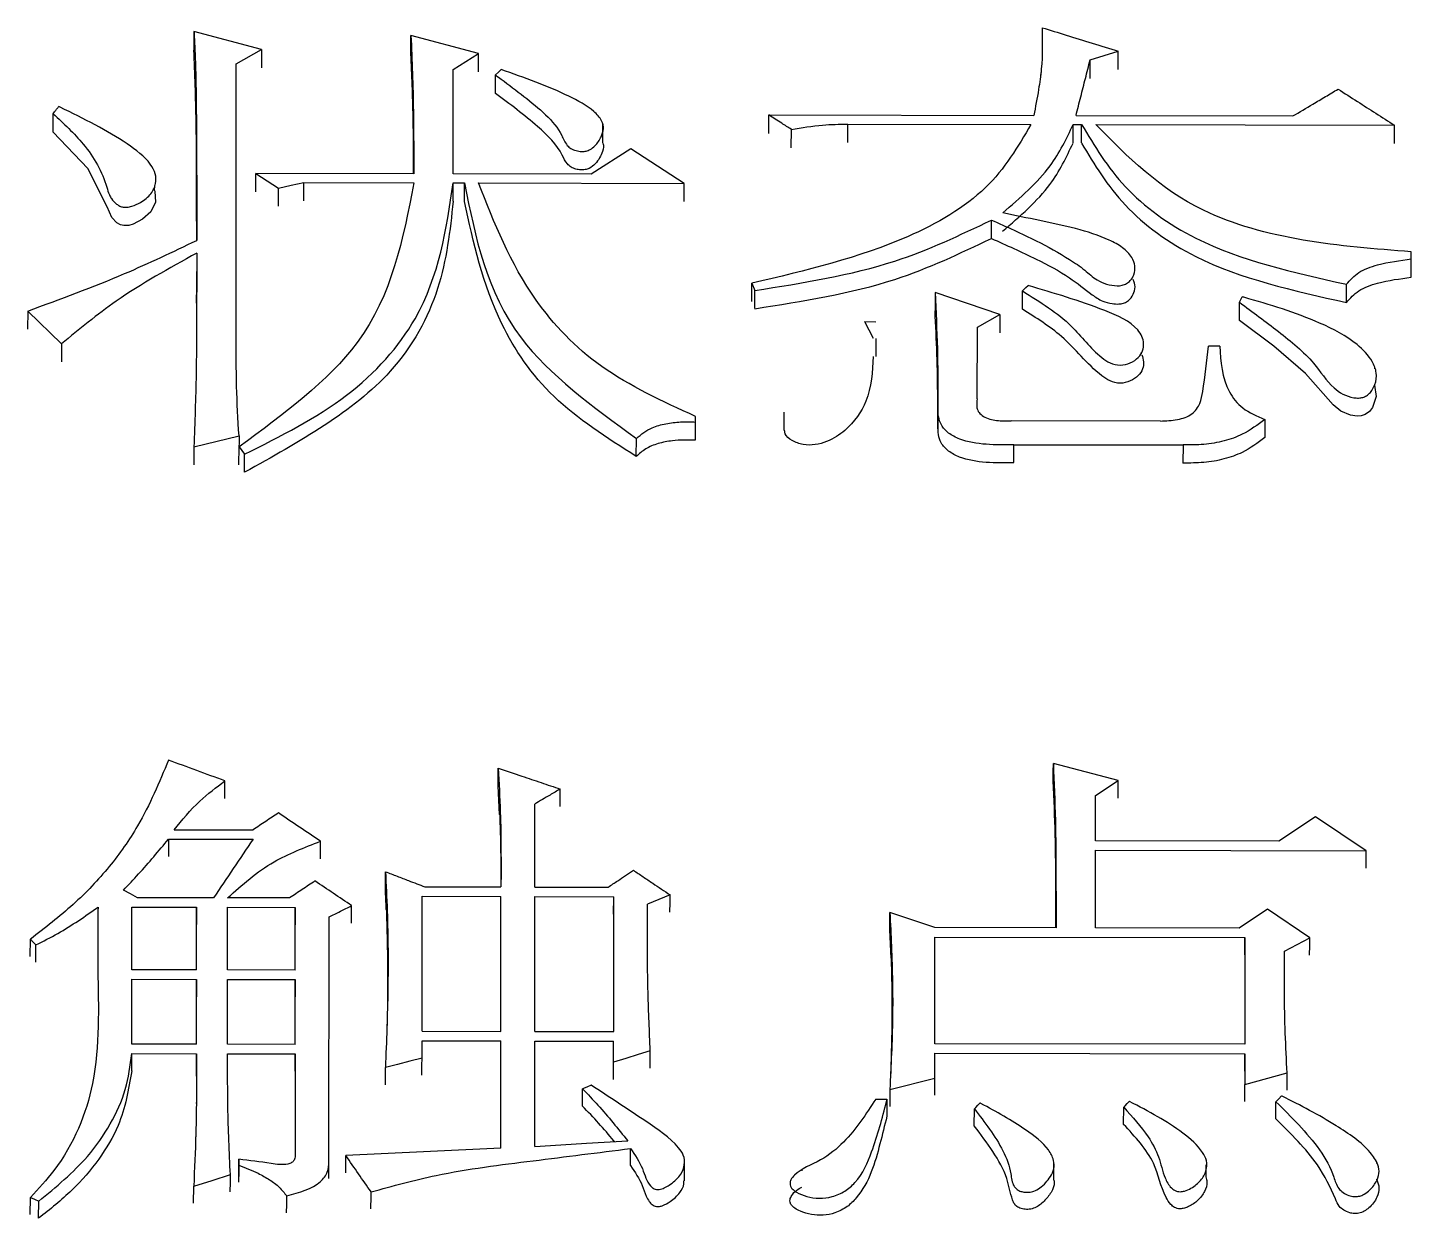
# Model space of a CAD drawing. Header units: millimetres. Extents: x 2104 to 4053, y 855 to 2233.
# Drawn here: x 2517.72 to 2523.03, y 2082.64 to 2087.21 of the extents above; entities that cross this region are included whole.
import ezdxf

# ---------------------------------------------------------------- set-up
doc = ezdxf.new("R2010")
doc.units = ezdxf.units.MM

msp = doc.modelspace()

# ---------------------------------------------------------------- linework, layer by layer
at = {"color": 7, "linetype": 'Continuous', "lineweight": 25}
for p, q in [((2518.3546, 2087.1948), (2518.3544, 2087.1235)), ((2518.6142, 2087.1257), (2518.3546, 2087.1948)), ((2519.4472, 2087.1104), (2519.1876, 2087.1795)), ((2518.5169, 2087.0709), (2518.6142, 2087.1257)), ((2519.3498, 2087.0487), (2519.4472, 2087.1104)), ((2521.7943, 2087.0146), (2521.7945, 2087.0854)), ((2521.7945, 2087.0854), (2521.9027, 2087.1196)), ((2518.5167, 2085.9873), (2518.5169, 2087.0709)), ((2519.3497, 2086.6482), (2519.3498, 2087.0487)), ((2519.5119, 2086.9567), (2519.5121, 2087.0278)), ((2521.6054, 2087.0372), (2521.6043, 2087.0238)), ((2517.8134, 2086.8083), (2517.8137, 2086.8792)), ((2517.8354, 2086.9068), (2517.8354, 2086.9052)), ((2520.5611, 2086.8036), (2520.5613, 2086.8742)), ((2520.5613, 2086.8742), (2521.5781, 2086.8723)), ((2521.7404, 2086.872), (2522.5733, 2086.8705)), ((2519.9244, 2086.7669), (2519.9246, 2086.8378)), ((2520.6476, 2086.7483), (2520.6478, 2086.8188)), ((2520.8639, 2086.7682), (2520.8642, 2086.8391)), ((2520.8642, 2086.8391), (2521.5673, 2086.8378)), ((2521.7293, 2086.767), (2521.7296, 2086.8375)), ((2521.7296, 2086.8375), (2521.762, 2086.8375)), ((2521.7618, 2086.7669), (2521.762, 2086.8375)), ((2521.8161, 2086.8374), (2522.9627, 2086.8352)), ((2520.0312, 2086.7439), (2519.8798, 2086.6472)), ((2520.2368, 2086.6119), (2520.0312, 2086.7439)), ((2518.2039, 2086.652), (2518.2039, 2086.6552)), ((2518.2036, 2086.5845), (2518.2037, 2086.6042)), ((2518.5923, 2086.5793), (2518.5925, 2086.6496)), ((2518.5925, 2086.6496), (2518.6791, 2086.5939)), ((2519.1983, 2086.6485), (2518.5925, 2086.6496)), ((2518.7762, 2086.5443), (2518.7764, 2086.6146)), ((2518.7764, 2086.6146), (2519.1983, 2086.6138)), ((2519.3495, 2086.5433), (2519.3497, 2086.6135)), ((2519.8798, 2086.6472), (2519.3497, 2086.6482)), ((2519.3497, 2086.6135), (2519.393, 2086.6134)), ((2519.3928, 2086.5432), (2519.393, 2086.6134)), ((2519.4471, 2086.6133), (2520.2368, 2086.6119)), ((2518.6788, 2086.5237), (2518.6791, 2086.5939)), ((2521.4155, 2086.4005), (2521.4158, 2086.4709)), ((2518.3653, 2086.3442), (2518.3651, 2086.2743)), ((2523.0276, 2086.3216), (2523.0276, 2086.3495)), ((2523.0273, 2086.2518), (2523.0276, 2086.3216)), ((2520.4963, 2086.2286), (2520.5071, 2086.2007)), ((2520.5069, 2086.131), (2520.5071, 2086.2007)), ((2521.1994, 2086.1924), (2521.1992, 2086.1224)), ((2521.4482, 2086.108), (2521.1994, 2086.1924)), ((2522.7785, 2086.1547), (2522.7788, 2086.2244)), ((2517.7164, 2086.1218), (2517.7161, 2086.0522)), ((2517.7164, 2086.1218), (2517.846, 2085.9956)), ((2522.3675, 2086.0854), (2522.3677, 2086.1554)), ((2520.9289, 2086.081), (2520.9618, 2086.0171)), ((2520.9289, 2086.081), (2520.9723, 2086.0809)), ((2521.3617, 2086.0592), (2521.4482, 2086.108)), ((2520.9735, 2085.9467), (2520.9738, 2086.0166)), ((2521.3616, 2085.7853), (2521.3617, 2086.0592)), ((2521.9926, 2086.0253), (2521.9926, 2086.0263)), ((2517.846, 2085.9956), (2517.8457, 2085.9262)), ((2521.9923, 2085.9564), (2521.9923, 2085.9634)), ((2522.2919, 2085.9874), (2522.2487, 2085.9875)), ((2522.887, 2085.9005), (2522.8871, 2085.9075)), ((2522.8868, 2085.8379), (2522.8868, 2085.8384)), ((2521.2102, 2085.7504), (2521.2099, 2085.6813)), ((2520.2799, 2085.6958), (2520.2799, 2085.7169)), ((2520.6194, 2085.7333), (2520.6192, 2085.6638)), ((2521.2102, 2085.7318), (2521.2099, 2085.6627)), ((2522.0647, 2085.6995), (2521.4914, 2085.7006)), ((2522.465, 2085.7059), (2522.4647, 2085.6364)), ((2520.2796, 2085.6268), (2520.2799, 2085.6958)), ((2518.3544, 2085.6005), (2518.3541, 2085.5316)), ((2518.3544, 2085.6005), (2518.5275, 2085.6426)), ((2518.5275, 2085.6426), (2518.5272, 2085.5736)), ((2518.5272, 2085.5313), (2518.5275, 2085.6002)), ((2518.5275, 2085.6002), (2518.5491, 2085.5719)), ((2520.0525, 2085.5638), (2520.0527, 2085.6327)), ((2521.502, 2085.5399), (2521.5022, 2085.6088)), ((2521.5022, 2085.6088), (2522.1512, 2085.6077)), ((2522.1512, 2085.6077), (2522.151, 2085.5384)), ((2521.9021, 2084.3192), (2521.6534, 2084.3845)), ((2518.4728, 2084.251), (2518.4731, 2084.3183)), ((2521.8156, 2084.2616), (2521.9021, 2084.3192)), ((2519.5276, 2084.1889), (2519.5221, 2084.2991)), ((2519.6628, 2083.9107), (2519.6629, 2084.2294)), ((2521.8155, 2084.088), (2521.8156, 2084.2616)), ((2522.6593, 2084.1805), (2522.5187, 2084.0867)), ((2522.854, 2084.0499), (2522.6593, 2084.1805)), ((2518.2783, 2084.1308), (2518.5812, 2084.1302)), ((2518.2567, 2084.0946), (2518.2564, 2084.0276)), ((2518.2567, 2084.0946), (2518.5812, 2084.094)), ((2518.8405, 2084.0193), (2518.8407, 2084.0863)), ((2521.8154, 2083.7541), (2521.8155, 2084.0518)), ((2522.5187, 2084.0867), (2521.8155, 2084.088)), ((2521.8155, 2084.0518), (2522.854, 2084.0499)), ((2519.0893, 2083.9027), (2519.0896, 2083.9698)), ((2519.241, 2083.9115), (2519.533, 2083.911)), ((2519.6628, 2083.9107), (2519.9441, 2083.9102)), ((2518.4297, 2083.8694), (2518.1376, 2083.8699)), ((2518.7217, 2083.8689), (2518.4838, 2083.8693)), ((2519.23, 2083.3572), (2519.2301, 2083.8752)), ((2519.2301, 2083.8752), (2519.533, 2083.8746)), ((2519.5328, 2083.8079), (2519.533, 2083.8746)), ((2519.5329, 2083.3567), (2519.533, 2083.8746)), ((2519.6627, 2083.3564), (2519.6628, 2083.8744)), ((2519.6628, 2083.8744), (2519.9657, 2083.8738)), ((2519.9655, 2083.8071), (2519.9657, 2083.8738)), ((2519.9656, 2083.3559), (2519.9657, 2083.8738)), ((2518.1159, 2083.5932), (2518.116, 2083.8336)), ((2518.116, 2083.8336), (2518.3648, 2083.8332)), ((2518.3648, 2083.8332), (2518.3645, 2083.7665)), ((2518.3647, 2083.5928), (2518.3648, 2083.8332)), ((2518.4837, 2083.833), (2518.7434, 2083.8325)), ((2518.4837, 2083.5926), (2518.4837, 2083.833)), ((2518.7434, 2083.8325), (2518.7431, 2083.7658)), ((2518.7433, 2083.5921), (2518.7434, 2083.8325)), ((2518.8728, 2082.8579), (2518.8732, 2083.7959)), ((2521.1989, 2083.7552), (2521.0258, 2083.8137)), ((2522.4753, 2083.8256), (2522.3671, 2083.7531)), ((2522.6375, 2083.7162), (2522.4753, 2083.8256)), ((2521.0302, 2083.638), (2521.0255, 2083.7468)), ((2521.664, 2083.7544), (2521.1989, 2083.7552)), ((2522.3671, 2083.7531), (2521.8154, 2083.7541)), ((2517.7262, 2083.6441), (2517.7265, 2083.7106)), ((2517.7479, 2083.6222), (2517.7481, 2083.6887)), ((2521.1987, 2083.3096), (2521.1988, 2083.7188)), ((2521.1988, 2083.7188), (2522.3887, 2083.7166)), ((2522.3887, 2083.7166), (2522.3886, 2083.3074)), ((2522.5402, 2083.6653), (2522.6375, 2083.7162)), ((2518.3647, 2083.5928), (2518.1159, 2083.5932)), ((2518.7433, 2083.5921), (2518.4837, 2083.5926)), ((2518.1158, 2083.308), (2518.1159, 2083.5567)), ((2518.1159, 2083.5567), (2518.3647, 2083.5563)), ((2518.3647, 2083.5563), (2518.3644, 2083.4899)), ((2518.3646, 2083.3075), (2518.3647, 2083.5563)), ((2518.4836, 2083.3073), (2518.4837, 2083.5561)), ((2518.4837, 2083.5561), (2518.7433, 2083.5556)), ((2518.7433, 2083.5556), (2518.743, 2083.4892)), ((2518.7432, 2083.3068), (2518.7433, 2083.5556)), ((2518.3646, 2083.3075), (2518.1158, 2083.308)), ((2518.7432, 2083.3068), (2518.4836, 2083.3073)), ((2519.23, 2083.3572), (2519.5329, 2083.3567)), ((2519.23, 2083.3206), (2519.5329, 2083.32)), ((2519.23, 2083.2546), (2519.23, 2083.3206)), ((2519.5326, 2083.2539), (2519.5329, 2083.32)), ((2519.5327, 2082.9083), (2519.5329, 2083.32)), ((2519.6625, 2082.9154), (2519.6627, 2083.3198)), ((2519.6627, 2083.3564), (2519.9656, 2083.3559)), ((2519.6627, 2083.3198), (2519.9655, 2083.3192)), ((2519.9653, 2083.2531), (2519.9655, 2083.3192)), ((2519.9655, 2083.2385), (2519.9655, 2083.3192)), ((2522.3886, 2083.3074), (2521.1987, 2083.3096)), ((2518.1155, 2083.2052), (2518.1158, 2083.2713)), ((2518.1158, 2083.2713), (2518.3646, 2083.2708)), ((2518.4836, 2083.2706), (2518.7432, 2083.2701)), ((2518.7432, 2083.2701), (2518.743, 2082.8802)), ((2521.1987, 2083.273), (2522.3886, 2083.2708)), ((2521.1987, 2083.1775), (2521.1987, 2083.273)), ((2522.3886, 2083.2708), (2522.3886, 2083.1533)), ((2518.3642, 2083.185), (2518.3643, 2083.2046)), ((2519.0891, 2083.152), (2519.0893, 2083.2181)), ((2519.9653, 2083.1725), (2519.9655, 2083.2385)), ((2521.0256, 2083.1338), (2521.1987, 2083.1775)), ((2522.3883, 2083.0874), (2522.3886, 2083.1533)), ((2522.3886, 2083.1533), (2522.5508, 2083.1971)), ((2519.8462, 2083.0699), (2519.8465, 2083.136)), ((2520.9715, 2083.0971), (2521.0147, 2083.097)), ((2521.0147, 2083.097), (2521.0145, 2083.0312)), ((2521.3498, 2082.9937), (2521.3501, 2083.0597)), ((2521.9232, 2083), (2521.9234, 2083.066)), ((2522.5074, 2083.021), (2522.5076, 2083.087)), ((2518.3609, 2082.9514), (2518.3601, 2082.9232)), ((2520.0301, 2082.8417), (2520.0303, 2082.9074)), ((2518.5267, 2082.8659), (2518.5264, 2082.8003)), ((2518.5267, 2082.8437), (2518.5267, 2082.8659)), ((2518.8726, 2082.7921), (2518.8728, 2082.8578)), ((2520.2369, 2082.7832), (2520.2371, 2082.8492)), ((2521.6553, 2082.7886), (2521.6555, 2082.8545)), ((2522.2402, 2082.7986), (2522.2404, 2082.8444)), ((2522.2404, 2082.8626), (2522.2404, 2082.8645)), ((2522.8958, 2082.8497), (2522.8958, 2082.8526)), ((2520.6875, 2082.8256), (2520.6875, 2082.8213)), ((2522.8956, 2082.7867), (2522.8956, 2082.7892)), ((2518.3533, 2082.6972), (2518.3536, 2082.7628)), ((2517.7261, 2082.6541), (2517.7264, 2082.7195)), ((2517.7583, 2082.6394), (2517.7586, 2082.7047))]:
    msp.add_line(p, q, dxfattribs=at)
at = {"color": 7, "linetype": 'Continuous', "lineweight": 25, "flags": 128}
for points in [[(2519.1873, 2087.1082), (2519.1874, 2087.1482), (2519.1876, 2087.1795)], [(2518.6142, 2087.1257), (2518.6141, 2087.0858), (2518.614, 2087.0547)], [(2519.4469, 2087.0395), (2519.4471, 2087.0791), (2519.4472, 2087.1104)], [(2521.9024, 2087.0487), (2521.9026, 2087.0883), (2521.9027, 2087.1196)], [(2519.5121, 2087.0278), (2519.5229, 2087.0381), (2519.5337, 2087.0484)], [(2522.9625, 2086.7647), (2522.9626, 2086.8041), (2522.9627, 2086.8352)], [(2518.2033, 2086.584), (2518.2042, 2086.5824), (2518.2067, 2086.5395), (2518.189, 2086.502), (2518.1574, 2086.4738), (2518.1213, 2086.4552), (2518.1042, 2086.4506), (2518.0858, 2086.4497), (2518.0729, 2086.4528), (2518.0583, 2086.4608), (2518.0395, 2086.4803), (2518.021, 2086.5215), (2517.9469, 2086.6692), (2517.8134, 2086.8083), (2517.8134, 2086.8083)], [(2518.6791, 2086.5939), (2518.7277, 2086.6043), (2518.7764, 2086.6146)], [(2520.2365, 2086.5417), (2520.2366, 2086.5808), (2520.2368, 2086.6119)], [(2520.4961, 2086.1589), (2520.4962, 2086.187), (2520.4962, 2086.2078), (2520.4963, 2086.2286)], [(2521.5345, 2086.1291), (2521.5346, 2086.1543), (2521.5347, 2086.1765), (2521.5348, 2086.1988)], [(2521.5348, 2086.1988), (2521.5402, 2086.204), (2521.5483, 2086.2118), (2521.5564, 2086.2197)], [(2522.3677, 2086.1553), (2522.3731, 2086.1658), (2522.3785, 2086.1763)], [(2521.4482, 2086.108), (2521.4481, 2086.0689), (2521.448, 2086.0385)], [(2522.8867, 2085.8375), (2522.8928, 2085.794), (2522.8783, 2085.7514), (2522.8667, 2085.7364), (2522.8498, 2085.7241), (2522.8353, 2085.7194), (2522.8196, 2085.7183), (2522.7938, 2085.7223), (2522.7568, 2085.7377), (2522.7272, 2085.7613), (2522.6213, 2085.8823), (2522.4999, 2085.9868), (2522.3675, 2086.0854), (2522.3675, 2086.0854)], [(2518.5488, 2085.5031), (2518.5489, 2085.5337), (2518.549, 2085.5528), (2518.5491, 2085.5719)], [(2521.6531, 2084.3168), (2521.6533, 2084.3547), (2521.6534, 2084.3845)], [(2519.5221, 2084.2991), (2519.5222, 2084.337), (2519.5224, 2084.3668)], [(2521.9019, 2084.2519), (2521.902, 2084.2894), (2521.9021, 2084.3192)], [(2519.7601, 2084.2198), (2519.7602, 2084.2573), (2519.7603, 2084.287)], [(2522.8537, 2083.9829), (2522.8539, 2084.0203), (2522.854, 2084.0499)], [(2518.1376, 2083.8699), (2518.1106, 2083.8845), (2518.0835, 2083.8991)], [(2518.9595, 2083.7726), (2518.9596, 2083.8099), (2518.9597, 2083.8394)], [(2520.1821, 2083.8807), (2520.1604, 2083.8717), (2520.1388, 2083.8626), (2520.1172, 2083.8536), (2520.0955, 2083.8445)], [(2520.1818, 2083.8139), (2520.182, 2083.8512), (2520.1821, 2083.8807)], [(2521.0255, 2083.7468), (2521.0257, 2083.7843), (2521.0258, 2083.8137)], [(2517.7265, 2083.7106), (2517.7373, 2083.6997), (2517.7481, 2083.6887)], [(2522.3885, 2083.65), (2522.3886, 2083.6872), (2522.3887, 2083.7166)], [(2522.6373, 2083.6496), (2522.6374, 2083.6867), (2522.6375, 2083.7162)], [(2518.3643, 2083.2046), (2518.3645, 2083.2417), (2518.3646, 2083.2708)], [(2518.7429, 2083.2041), (2518.7431, 2083.241), (2518.7432, 2083.2701)], [(2519.23, 2083.2546), (2519.1827, 2083.2423), (2519.136, 2083.2302), (2519.0893, 2083.2181)], [(2519.2297, 2083.1885), (2519.2298, 2083.2254), (2519.23, 2083.2546)], [(2520.1062, 2083.2823), (2520.06, 2083.268), (2520.0128, 2083.2533), (2519.9655, 2083.2385)], [(2520.1059, 2083.2162), (2520.1061, 2083.2532), (2520.1062, 2083.2823)], [(2522.3884, 2083.2045), (2522.3885, 2083.2416), (2522.3886, 2083.2708)], [(2519.879, 2083.1506), (2519.8627, 2083.1433), (2519.8465, 2083.136)], [(2521.1984, 2083.1114), (2521.1986, 2083.1485), (2521.1987, 2083.1775)], [(2522.5506, 2083.1311), (2522.5507, 2083.168), (2522.5508, 2083.1971)], [(2521.0256, 2083.1338), (2521.0254, 2083.0968), (2521.0253, 2083.0679)], [(2522.5076, 2083.087), (2522.5184, 2083.098), (2522.5292, 2083.109)], [(2521.3501, 2083.0597), (2521.3555, 2083.0652), (2521.3636, 2083.0734), (2521.3717, 2083.0817)], [(2521.9234, 2083.066), (2521.9288, 2083.0715), (2521.9369, 2083.0797), (2521.945, 2083.088)], [(2519.6625, 2082.9154), (2519.7622, 2082.9214), (2519.8619, 2082.9274), (2520.0195, 2082.9369)], [(2519.5327, 2082.9083), (2519.2352, 2082.8941), (2518.9378, 2082.8799)], [(2518.5264, 2082.7782), (2518.5265, 2082.7963), (2518.5266, 2082.8145), (2518.5267, 2082.8437)], [(2518.9375, 2082.8143), (2518.9376, 2082.851), (2518.9378, 2082.8799)], [(2518.3536, 2082.7628), (2518.4239, 2082.7848), (2518.4942, 2082.8069)], [(2518.494, 2082.7414), (2518.4941, 2082.778), (2518.4942, 2082.8069)], [(2518.7103, 2082.6598), (2518.7104, 2082.6924), (2518.7105, 2082.7252)], [(2519.034, 2082.6752), (2519.034, 2082.6916), (2519.0341, 2082.7081), (2519.0342, 2082.7406)], [(2517.7264, 2082.7195), (2517.7424, 2082.7122), (2517.7586, 2082.7047)]]:
    msp.add_lwpolyline(points, dxfattribs=at)
at = {"color": 7, "linetype": 'Continuous', "lineweight": 25}
for points, knots in [([(2518.3546, 2087.1948), (2518.3549, 2087.1893), (2518.3555, 2087.1783), (2518.3561, 2087.1646), (2518.3568, 2087.1509), (2518.3575, 2087.1371), (2518.3582, 2087.1206), (2518.3592, 2087.0986), (2518.36, 2087.0766), (2518.3608, 2087.0491), (2518.3621, 2086.9885), (2518.3633, 2086.9223), (2518.3637, 2086.856), (2518.3641, 2086.7896), (2518.3645, 2086.7232), (2518.3648, 2086.6566), (2518.3649, 2086.6289), (2518.3649, 2086.6067), (2518.365, 2086.59), (2518.365, 2086.5733), (2518.3651, 2086.5595), (2518.3651, 2086.5456), (2518.3651, 2086.5344), (2518.3651, 2086.5205), (2518.3652, 2086.5094), (2518.3652, 2086.4955), (2518.3652, 2086.4844), (2518.3652, 2086.4705), (2518.3652, 2086.4607), (2518.3653, 2086.451), (2518.3653, 2086.4454), (2518.3653, 2086.4384), (2518.3653, 2086.4329), (2518.3653, 2086.4259), (2518.3653, 2086.4203), (2518.3653, 2086.4134), (2518.3653, 2086.4078), (2518.3653, 2086.4005), (2518.3653, 2086.396), (2518.3653, 2086.393)], [0, 0, 0, 0, 0.020702, 0.041404, 0.051755, 0.072457, 0.093159, 0.113861, 0.155266, 0.175968, 0.217372, 0.382989, 0.424393, 0.465797, 0.631413, 0.672817, 0.714222, 0.734924, 0.755626, 0.776328, 0.79703, 0.807381, 0.828083, 0.838434, 0.859136, 0.869487, 0.890189, 0.90054, 0.921242, 0.926417, 0.936768, 0.941944, 0.952295, 0.95747, 0.967821, 0.972997, 0.983348, 0.988524, 1, 1, 1, 1]), ([(2521.6106, 2087.2094), (2521.6113, 2087.1565), (2521.6124, 2087.0772), (2521.5963, 2086.9649), (2521.5847, 2086.9055), (2521.5781, 2086.8723)], [0, 0, 0, 0, 0.469365, 0.703745, 1, 1, 1, 1]), ([(2521.6106, 2087.2094), (2521.6412, 2087.2), (2521.7051, 2087.1804), (2521.8025, 2087.1504), (2521.8693, 2087.1299), (2521.9027, 2087.1196)], [0, 0, 0, 0, 0.313874, 0.656937, 1, 1, 1, 1]), ([(2519.1876, 2087.1795), (2519.1915, 2087.0829), (2519.197, 2086.9464), (2519.1979, 2086.769), (2519.1982, 2086.6886), (2519.1983, 2086.6485)], [0, 0, 0, 0, 0.547988, 0.773992, 1, 1, 1, 1]), ([(2518.365, 2086.3928), (2518.3649, 2086.4478), (2518.3648, 2086.5224), (2518.3642, 2086.6748), (2518.3642, 2086.8639), (2518.3578, 2087.0324), (2518.3544, 2087.1235)], [0, 0, 0, 0, 0.224353, 0.304294, 0.62406, 1, 1, 1, 1]), ([(2519.1978, 2086.6485), (2519.1977, 2086.6731), (2519.1974, 2086.746), (2519.1963, 2086.8995), (2519.1908, 2087.0278), (2519.1873, 2087.1082)], [0, 0, 0, 0, 0.1601656, 0.4733073, 1, 1, 1, 1]), ([(2521.7404, 2086.872), (2521.7465, 2086.8961), (2521.7585, 2086.9437), (2521.7766, 2087.0149), (2521.7885, 2087.0619), (2521.7945, 2087.0854)], [0, 0, 0, 0, 0.337402, 0.668701, 1, 1, 1, 1]), ([(2519.5122, 2087.0278), (2519.5195, 2087.0224), (2519.5565, 2086.9955), (2519.6495, 2086.9237), (2519.7508, 2086.8426), (2519.7792, 2086.7642), (2519.8009, 2086.7448), (2519.8206, 2086.7365), (2519.8413, 2086.7334), (2519.8604, 2086.7353), (2519.8783, 2086.7424), (2519.9001, 2086.7604), (2519.9172, 2086.7877), (2519.9296, 2086.821), (2519.9201, 2086.856), (2519.8792, 2086.9029), (2519.7882, 2086.9504), (2519.6679, 2087.0022), (2519.5786, 2087.0329), (2519.5337, 2087.0484)], [0, 0, 0, 0, 0.025946, 0.129765, 0.338784, 0.385932, 0.404152, 0.422427, 0.440777, 0.454643, 0.46854, 0.48998, 0.535409, 0.570955, 0.606999, 0.655233, 0.757859, 0.878392, 1, 1, 1, 1]), ([(2522.5733, 2086.8705), (2522.5987, 2086.8856), (2522.6403, 2086.9104), (2522.698, 2086.9448), (2522.7303, 2086.964), (2522.7464, 2086.9736)], [0, 0, 0, 0, 0.440546, 0.720273, 1, 1, 1, 1]), ([(2522.7464, 2086.9736), (2522.7711, 2086.9578), (2522.8195, 2086.9269), (2522.8916, 2086.8808), (2522.939, 2086.8504), (2522.9627, 2086.8352)], [0, 0, 0, 0, 0.342688, 0.671344, 1, 1, 1, 1]), ([(2519.9242, 2086.7665), (2519.9243, 2086.7663), (2519.9295, 2086.7563), (2519.9221, 2086.727), (2519.9045, 2086.694), (2519.8773, 2086.6705), (2519.856, 2086.6637), (2519.8381, 2086.663), (2519.8196, 2086.6662), (2519.8015, 2086.6736), (2519.7807, 2086.6913), (2519.7579, 2086.7505), (2519.6644, 2086.8435), (2519.5674, 2086.9155), (2519.5119, 2086.9567)], [0, 0, 0, 0, 0.0011292, 0.0623817, 0.1634683, 0.2106245, 0.2345914, 0.258532, 0.2833728, 0.3125043, 0.3436417, 0.4152819, 0.6658378, 1, 1, 1, 1]), ([(2517.8137, 2086.8792), (2517.8544, 2086.8415), (2517.9459, 2086.7568), (2518.0082, 2086.6459), (2518.0267, 2086.5722), (2518.0394, 2086.5501), (2518.0523, 2086.535), (2518.0688, 2086.5245), (2518.0824, 2086.52), (2518.0987, 2086.5195), (2518.1224, 2086.5247), (2518.156, 2086.5412), (2518.1922, 2086.57), (2518.2099, 2086.6097), (2518.2088, 2086.6496), (2518.1778, 2086.7053), (2518.0953, 2086.7684), (2517.9756, 2086.8385), (2517.8844, 2086.8829), (2517.8372, 2086.906), (2517.8354, 2086.9068)], [0, 0, 0, 0, 0.148093, 0.332866, 0.364698, 0.380612, 0.406976, 0.418968, 0.429088, 0.439242, 0.454285, 0.483096, 0.528613, 0.572044, 0.609674, 0.651117, 0.755736, 0.873055, 0.995168, 1, 1, 1, 1]), ([(2517.8137, 2086.8792), (2517.8156, 2086.8816), (2517.8201, 2086.8874), (2517.8273, 2086.8966), (2517.8327, 2086.9034), (2517.8354, 2086.9068)], [0, 0, 0, 0, 0.2565032, 0.6282516, 1, 1, 1, 1]), ([(2520.6478, 2086.8188), (2520.6355, 2086.8267), (2520.6149, 2086.8399), (2520.586, 2086.8584), (2520.5696, 2086.8689), (2520.5613, 2086.8742)], [0, 0, 0, 0, 0.4283602, 0.7141801, 1, 1, 1, 1]), ([(2521.5673, 2086.8378), (2521.5176, 2086.7528), (2521.4165, 2086.5796), (2521.0352, 2086.3559), (2520.7022, 2086.2772), (2520.4963, 2086.2286)], [0, 0, 0, 0, 0.269245, 0.548175, 1, 1, 1, 1]), ([(2520.6478, 2086.8188), (2520.6876, 2086.8256), (2520.7588, 2086.8377), (2520.8319, 2086.8387), (2520.8642, 2086.8391)], [0, 0, 0, 0, 0.558835, 1, 1, 1, 1]), ([(2521.459, 2086.4986), (2521.5258, 2086.5563), (2521.6443, 2086.6586), (2521.7037, 2086.7832), (2521.7296, 2086.8375)], [0, 0, 0, 0, 0.5638169, 1, 1, 1, 1]), ([(2521.762, 2086.8375), (2521.8113, 2086.7552), (2521.911, 2086.5884), (2522.2468, 2086.3438), (2522.5754, 2086.2701), (2522.7788, 2086.2244)], [0, 0, 0, 0, 0.270771, 0.548729, 1, 1, 1, 1]), ([(2523.0276, 2086.3495), (2522.8886, 2086.36), (2522.6124, 2086.3807), (2522.1422, 2086.5081), (2521.9384, 2086.7139), (2521.8161, 2086.8374)], [0, 0, 0, 0, 0.2883555, 0.5728321, 1, 1, 1, 1]), ([(2521.4588, 2086.4281), (2521.5256, 2086.4857), (2521.644, 2086.5879), (2521.7034, 2086.7124), (2521.7293, 2086.7666)], [0, 0, 0, 0, 0.563881, 1, 1, 1, 1]), ([(2521.7618, 2086.7666), (2521.811, 2086.6844), (2521.9108, 2086.5178), (2522.2466, 2086.2735), (2522.5752, 2086.1999), (2522.7785, 2086.1543)], [0, 0, 0, 0, 0.27064, 0.548568, 1, 1, 1, 1]), ([(2519.1983, 2086.6138), (2519.1572, 2086.3985), (2519.0828, 2086.0091), (2518.6991, 2085.7266), (2518.5275, 2085.6002)], [0, 0, 0, 0, 0.552698, 1, 1, 1, 1]), ([(2518.5491, 2085.5719), (2518.6872, 2085.6415), (2518.9591, 2085.7785), (2519.2796, 2086.1408), (2519.3233, 2086.4353), (2519.3497, 2086.6135)], [0, 0, 0, 0, 0.289357, 0.569882, 1, 1, 1, 1]), ([(2519.393, 2086.6134), (2519.4347, 2086.4045), (2519.5101, 2086.0271), (2519.8852, 2085.7545), (2520.0527, 2085.6327)], [0, 0, 0, 0, 0.55346, 1, 1, 1, 1]), ([(2520.2799, 2085.7169), (2520.1529, 2085.7754), (2519.9026, 2085.8908), (2519.6063, 2086.2068), (2519.5072, 2086.4599), (2519.4471, 2086.6133)], [0, 0, 0, 0, 0.288413, 0.568681, 1, 1, 1, 1]), ([(2519.3495, 2086.5429), (2519.3373, 2086.4307), (2519.3129, 2086.2051), (2519.0974, 2085.8078), (2518.7584, 2085.6192), (2518.5488, 2085.5027)], [0, 0, 0, 0, 0.274338, 0.5515, 1, 1, 1, 1]), ([(2520.0524, 2085.5634), (2519.9395, 2085.6356), (2519.7165, 2085.7781), (2519.4844, 2086.1224), (2519.4274, 2086.384), (2519.3928, 2086.5428)], [0, 0, 0, 0, 0.287076, 0.566904, 1, 1, 1, 1]), ([(2521.4158, 2086.4709), (2521.4738, 2086.4452), (2521.5781, 2086.3992), (2521.6961, 2086.3331), (2521.7733, 2086.2818), (2521.812, 2086.2439), (2521.8563, 2086.2237), (2521.8906, 2086.2176), (2521.9177, 2086.2197), (2521.9359, 2086.2266), (2521.9522, 2086.2407), (2521.965, 2086.2639), (2521.9693, 2086.2949), (2521.9548, 2086.3316), (2521.921, 2086.3669), (2521.8088, 2086.4266), (2521.6449, 2086.4596), (2521.5063, 2086.4887), (2521.4591, 2086.4986)], [0, 0, 0, 0, 0.150807, 0.27095, 0.330996, 0.38361, 0.414403, 0.445341, 0.45949, 0.473772, 0.489764, 0.515212, 0.550088, 0.5845, 0.63153, 0.679772, 0.890804, 1, 1, 1, 1]), ([(2520.5071, 2086.2007), (2520.6919, 2086.2297), (2521.0187, 2086.2811), (2521.2954, 2086.4134), (2521.4158, 2086.4709)], [0, 0, 0, 0, 0.565186, 1, 1, 1, 1]), ([(2517.7164, 2086.1218), (2517.8418, 2086.1677), (2518.0653, 2086.2497), (2518.2738, 2086.3492), (2518.3653, 2086.393)], [0, 0, 0, 0, 0.561153, 1, 1, 1, 1]), ([(2520.5069, 2086.1306), (2520.6916, 2086.1596), (2521.0184, 2086.2109), (2521.2952, 2086.343), (2521.4155, 2086.4005)], [0, 0, 0, 0, 0.565245, 1, 1, 1, 1]), ([(2521.4155, 2086.4005), (2521.4733, 2086.3747), (2521.5768, 2086.3284), (2521.7099, 2086.258), (2521.7843, 2086.1966), (2521.8373, 2086.16), (2521.8746, 2086.1498), (2521.9023, 2086.1479), (2521.923, 2086.1511), (2521.9401, 2086.1595), (2521.956, 2086.1758), (2521.966, 2086.1998), (2521.9688, 2086.2245), (2521.9617, 2086.2384), (2521.9594, 2086.243)], [0, 0, 0, 0, 0.264837, 0.474993, 0.638373, 0.707243, 0.757213, 0.790172, 0.814015, 0.838007, 0.869147, 0.91988, 0.973712, 1, 1, 1, 1]), ([(2518.3653, 2086.3442), (2518.2588, 2086.2854), (2518.07, 2086.1812), (2517.914, 2086.052), (2517.846, 2085.9956)], [0, 0, 0, 0, 0.563978, 1, 1, 1, 1]), ([(2518.3653, 2086.3442), (2518.3651, 2086.282), (2518.3646, 2086.1277), (2518.3644, 2085.88), (2518.3577, 2085.6937), (2518.3544, 2085.6005)], [0, 0, 0, 0, 0.252145, 0.626035, 1, 1, 1, 1]), ([(2522.7788, 2086.2244), (2522.7929, 2086.2407), (2522.8219, 2086.274), (2522.9132, 2086.3067), (2522.984, 2086.3159), (2523.0276, 2086.3216)], [0, 0, 0, 0, 0.268422, 0.549119, 1, 1, 1, 1]), ([(2518.3647, 2086.1514), (2518.3648, 2086.1558), (2518.3649, 2086.1968), (2518.365, 2086.2376), (2518.3651, 2086.274)], [0, 0, 0, 0, 0.108254, 1, 1, 1, 1]), ([(2522.7785, 2086.1543), (2522.7927, 2086.1706), (2522.8217, 2086.2039), (2522.9129, 2086.2365), (2522.9837, 2086.2457), (2523.0273, 2086.2514)], [0, 0, 0, 0, 0.268292, 0.548996, 1, 1, 1, 1]), ([(2521.1994, 2086.1924), (2521.2029, 2086.1204), (2521.2081, 2086.011), (2521.21, 2085.8635), (2521.2101, 2085.7881), (2521.2102, 2085.7504)], [0, 0, 0, 0, 0.4898996, 0.7449371, 1, 1, 1, 1]), ([(2521.5348, 2086.1988), (2521.6024, 2086.1568), (2521.7222, 2086.0824), (2521.8002, 2085.9701), (2521.8691, 2085.9216), (2521.9101, 2085.9105), (2521.9509, 2085.9215), (2521.9811, 2085.9419), (2521.9983, 2085.9687), (2522.0012, 2085.9969), (2521.995, 2086.0246), (2521.9606, 2086.0777), (2521.8027, 2086.147), (2521.6548, 2086.1907), (2521.5564, 2086.2197)], [0, 0, 0, 0, 0.207965, 0.368358, 0.401514, 0.432917, 0.464664, 0.497814, 0.528601, 0.558738, 0.58913, 0.619745, 0.747266, 1, 1, 1, 1]), ([(2522.3678, 2086.1554), (2522.4179, 2086.1183), (2522.5182, 2086.0441), (2522.6494, 2085.9381), (2522.7057, 2085.8449), (2522.7629, 2085.8016), (2522.7973, 2085.7895), (2522.8245, 2085.7872), (2522.8416, 2085.7895), (2522.8578, 2085.797), (2522.8754, 2085.8133), (2522.8911, 2085.8433), (2522.897, 2085.8847), (2522.8747, 2085.9391), (2522.8083, 2086.0109), (2522.6402, 2086.099), (2522.4822, 2086.1466), (2522.3805, 2086.1757), (2522.3785, 2086.1763)], [0, 0, 0, 0, 0.1400004, 0.2802678, 0.380159, 0.4099229, 0.4398073, 0.4520324, 0.4624692, 0.472928, 0.4886221, 0.5175156, 0.5586209, 0.5986674, 0.6684248, 0.7874834, 0.995825, 1, 1, 1, 1]), ([(2521.2099, 2085.6809), (2521.2099, 2085.7168), (2521.2098, 2085.8085), (2521.2072, 2085.9558), (2521.2019, 2086.0668), (2521.1992, 2086.1224)], [0, 0, 0, 0, 0.242836, 0.62136, 1, 1, 1, 1]), ([(2521.9932, 2085.9537), (2521.9959, 2085.9448), (2522.0014, 2085.9269), (2521.9979, 2085.8989), (2521.9809, 2085.8722), (2521.9506, 2085.8518), (2521.9099, 2085.8409), (2521.8688, 2085.8519), (2521.787, 2085.9101), (2521.7063, 2086.0213), (2521.5874, 2086.0956), (2521.5345, 2086.1287)], [0, 0, 0, 0, 0.050393, 0.101596, 0.153917, 0.210279, 0.264284, 0.317702, 0.374078, 0.721579, 1, 1, 1, 1]), ([(2518.5275, 2085.6426), (2518.5237, 2085.706), (2518.5184, 2085.7952), (2518.5169, 2085.91), (2518.5168, 2085.9616), (2518.5167, 2085.9873)], [0, 0, 0, 0, 0.550657, 0.775317, 1, 1, 1, 1]), ([(2522.0647, 2085.6995), (2522.0865, 2085.7003), (2522.1293, 2085.7017), (2522.1906, 2085.7233), (2522.2187, 2085.767), (2522.2348, 2085.8554), (2522.2425, 2085.929), (2522.2487, 2085.9875)], [0, 0, 0, 0, 0.13003, 0.256202, 0.38429, 0.511395, 1, 1, 1, 1]), ([(2522.2919, 2085.9874), (2522.2959, 2085.9273), (2522.3014, 2085.8432), (2522.3754, 2085.744), (2522.4347, 2085.7188), (2522.465, 2085.7059)], [0, 0, 0, 0, 0.550462, 0.77054, 1, 1, 1, 1]), ([(2520.9616, 2085.9472), (2520.9588, 2085.889), (2520.9539, 2085.7885), (2520.8766, 2085.6757), (2520.7982, 2085.6235), (2520.7403, 2085.6069), (2520.6914, 2085.6065), (2520.6502, 2085.6228), (2520.6231, 2085.644), (2520.6221, 2085.6593), (2520.6218, 2085.6636)], [0, 0, 0, 0, 0.339662, 0.585896, 0.714319, 0.780117, 0.845349, 0.911877, 0.975041, 1, 1, 1, 1]), ([(2521.5022, 2085.6088), (2521.4667, 2085.6082), (2521.3961, 2085.6069), (2521.3072, 2085.6214), (2521.2497, 2085.6516), (2521.2126, 2085.6925), (2521.2111, 2085.7277), (2521.2102, 2085.7504)], [0, 0, 0, 0, 0.261044, 0.518862, 0.648585, 0.774158, 1, 1, 1, 1]), ([(2521.3616, 2085.7853), (2521.3598, 2085.7737), (2521.3569, 2085.7557), (2521.3667, 2085.7316), (2521.3903, 2085.711), (2521.4361, 2085.6994), (2521.4728, 2085.7002), (2521.4914, 2085.7006)], [0, 0, 0, 0, 0.227751, 0.352705, 0.480942, 0.73722, 1, 1, 1, 1]), ([(2520.0527, 2085.6327), (2520.0714, 2085.6482), (2520.1027, 2085.674), (2520.166, 2085.6905), (2520.2224, 2085.6972), (2520.2607, 2085.6962), (2520.2799, 2085.6958)], [0, 0, 0, 0, 0.328875, 0.550213, 0.774687, 1, 1, 1, 1]), ([(2522.465, 2085.7058), (2522.4378, 2085.6851), (2522.3926, 2085.6506), (2522.309, 2085.6212), (2522.2314, 2085.6074), (2522.178, 2085.6076), (2522.1512, 2085.6077)], [0, 0, 0, 0, 0.330967, 0.551079, 0.77486, 1, 1, 1, 1]), ([(2521.502, 2085.5396), (2521.4664, 2085.5389), (2521.3958, 2085.5376), (2521.3069, 2085.5521), (2521.2494, 2085.5823), (2521.2123, 2085.6231), (2521.2109, 2085.6583), (2521.2099, 2085.6809)], [0, 0, 0, 0, 0.261171, 0.519091, 0.648816, 0.774335, 1, 1, 1, 1]), ([(2520.2796, 2085.6264), (2520.2499, 2085.6267), (2520.2012, 2085.6272), (2520.1359, 2085.6145), (2520.0866, 2085.5944), (2520.0637, 2085.5736), (2520.0524, 2085.5634)], [0, 0, 0, 0, 0.347094, 0.570106, 0.788274, 1, 1, 1, 1]), ([(2522.4647, 2085.6364), (2522.4376, 2085.6157), (2522.3924, 2085.5812), (2522.3088, 2085.5519), (2522.2312, 2085.5381), (2522.1778, 2085.5383), (2522.151, 2085.5384)], [0, 0, 0, 0, 0.33086, 0.550974, 0.774799, 1, 1, 1, 1]), ([(2518.2568, 2084.398), (2518.2212, 2084.3126), (2518.1623, 2084.1713), (2518.0329, 2083.9866), (2517.8943, 2083.8405), (2517.7826, 2083.7541), (2517.7265, 2083.7106)], [0, 0, 0, 0, 0.335049, 0.554128, 0.775717, 1, 1, 1, 1]), ([(2518.4731, 2084.3183), (2518.437, 2084.3316), (2518.3649, 2084.3581), (2518.2928, 2084.3847), (2518.2568, 2084.398)], [0, 0, 0, 0, 0.500055, 1, 1, 1, 1]), ([(2521.6534, 2084.3845), (2521.6564, 2084.312), (2521.6622, 2084.1711), (2521.6635, 2083.961), (2521.6638, 2083.8232), (2521.664, 2083.7544)], [0, 0, 0, 0, 0.3467917, 0.6733841, 1, 1, 1, 1]), ([(2518.2783, 2084.1308), (2518.3093, 2084.1686), (2518.365, 2084.2366), (2518.4399, 2084.2932), (2518.4731, 2084.3183)], [0, 0, 0, 0, 0.557716, 1, 1, 1, 1]), ([(2519.5224, 2084.3668), (2519.5254, 2084.3108), (2519.5312, 2084.207), (2519.5334, 2084.055), (2519.5332, 2083.959), (2519.533, 2083.911)], [0, 0, 0, 0, 0.370073, 0.685, 1, 1, 1, 1]), ([(2519.5224, 2084.3668), (2519.5527, 2084.3566), (2519.6076, 2084.3383), (2519.6869, 2084.3117), (2519.7358, 2084.2952), (2519.7603, 2084.287)], [0, 0, 0, 0, 0.382821, 0.69141, 1, 1, 1, 1]), ([(2521.6635, 2083.7544), (2521.6634, 2083.8044), (2521.6631, 2083.9236), (2521.6618, 2084.1112), (2521.656, 2084.2483), (2521.6531, 2084.3168)], [0, 0, 0, 0, 0.266007, 0.632958, 1, 1, 1, 1]), ([(2519.7603, 2084.287), (2519.7473, 2084.2793), (2519.7246, 2084.2659), (2519.6921, 2084.2467), (2519.6727, 2084.2352), (2519.6629, 2084.2294)], [0, 0, 0, 0, 0.400148, 0.700074, 1, 1, 1, 1]), ([(2518.6786, 2084.1951), (2518.6623, 2084.1843), (2518.6299, 2084.1627), (2518.5974, 2084.141), (2518.5812, 2084.1302)], [0, 0, 0, 0, 0.500001, 1, 1, 1, 1]), ([(2518.8407, 2084.0863), (2518.8137, 2084.1044), (2518.7597, 2084.1407), (2518.7056, 2084.177), (2518.6786, 2084.1951)], [0, 0, 0, 0, 0.499872, 1, 1, 1, 1]), ([(2519.5279, 2084.1898), (2519.5282, 2084.1822), (2519.5295, 2084.1499), (2519.5318, 2084.0647), (2519.5326, 2083.9815), (2519.5328, 2083.9351), (2519.5328, 2083.9141), (2519.5328, 2083.911)], [0, 0, 0, 0, 0.120853, 0.509953, 0.824006, 0.973947, 1, 1, 1, 1]), ([(2518.0835, 2083.8991), (2518.1031, 2083.9196), (2518.1432, 2083.9618), (2518.2006, 2084.0272), (2518.238, 2084.0721), (2518.2567, 2084.0946)], [0, 0, 0, 0, 0.322216, 0.660992, 1, 1, 1, 1]), ([(2518.5812, 2084.094), (2518.5559, 2084.0566), (2518.5054, 2083.9819), (2518.4549, 2083.9069), (2518.4297, 2083.8694)], [0, 0, 0, 0, 0.5, 1, 1, 1, 1]), ([(2518.4837, 2083.8693), (2518.5393, 2083.9193), (2518.6393, 2084.0093), (2518.7787, 2084.0626), (2518.8407, 2084.0863)], [0, 0, 0, 0, 0.5548825, 1, 1, 1, 1]), ([(2519.0896, 2083.9698), (2519.092, 2083.9194), (2519.0994, 2083.7697), (2519.1011, 2083.5193), (2519.0933, 2083.3186), (2519.0893, 2083.2181)], [0, 0, 0, 0, 0.202288, 0.600921, 1, 1, 1, 1]), ([(2519.0896, 2083.9698), (2519.1044, 2083.9641), (2519.134, 2083.9527), (2519.1844, 2083.9333), (2519.2201, 2083.9195), (2519.241, 2083.9115)], [0, 0, 0, 0, 0.293254, 0.586508, 1, 1, 1, 1]), ([(2519.9441, 2083.9102), (2519.9565, 2083.9185), (2519.9789, 2083.9335), (2520.0113, 2083.9552), (2520.0314, 2083.9686), (2520.0415, 2083.9753)], [0, 0, 0, 0, 0.380769, 0.690384, 1, 1, 1, 1]), ([(2520.0415, 2083.9753), (2520.0538, 2083.967), (2520.0785, 2083.9504), (2520.1254, 2083.9189), (2520.1599, 2083.8956), (2520.1821, 2083.8807)], [0, 0, 0, 0, 0.2636063, 0.5272126, 1, 1, 1, 1]), ([(2518.8191, 2083.9341), (2518.8029, 2083.9232), (2518.7704, 2083.9015), (2518.738, 2083.8797), (2518.7217, 2083.8689)], [0, 0, 0, 0, 0.500001, 1, 1, 1, 1]), ([(2518.9597, 2083.8394), (2518.9363, 2083.8551), (2518.8894, 2083.8867), (2518.8425, 2083.9183), (2518.8191, 2083.9341)], [0, 0, 0, 0, 0.500001, 1, 1, 1, 1]), ([(2519.0931, 2083.8216), (2519.093, 2083.8225), (2519.0927, 2083.8298), (2519.0922, 2083.8402), (2519.0916, 2083.8529), (2519.0912, 2083.8625), (2519.0907, 2083.872), (2519.0901, 2083.8854), (2519.0896, 2083.8957), (2519.0893, 2083.9027)], [0, 0, 0, 0, 0.033738, 0.269032, 0.386679, 0.504326, 0.621972, 0.739619, 1, 1, 1, 1]), ([(2518.8732, 2083.7959), (2518.8876, 2083.8031), (2518.9164, 2083.8176), (2518.9453, 2083.8321), (2518.9597, 2083.8394)], [0, 0, 0, 0, 0.500003, 1, 1, 1, 1]), ([(2520.1062, 2083.2823), (2520.1029, 2083.3564), (2520.097, 2083.4874), (2520.095, 2083.6748), (2520.0953, 2083.7879), (2520.0955, 2083.8445)], [0, 0, 0, 0, 0.394039, 0.696995, 1, 1, 1, 1]), ([(2517.9862, 2083.8339), (2517.9855, 2083.7539), (2517.9836, 2083.5294), (2517.9996, 2083.1852), (2517.8782, 2082.8842), (2517.7576, 2082.7534), (2517.7264, 2082.7195)], [0, 0, 0, 0, 0.209588, 0.588888, 0.893437, 1, 1, 1, 1]), ([(2517.7481, 2083.6887), (2517.7762, 2083.7031), (2517.8326, 2083.732), (2517.9115, 2083.7811), (2517.9613, 2083.8163), (2517.9862, 2083.8339)], [0, 0, 0, 0, 0.332011, 0.66536, 1, 1, 1, 1]), ([(2519.0931, 2083.8216), (2519.0932, 2083.8175), (2519.0948, 2083.7789), (2519.1, 2083.5663), (2519.0967, 2083.4393), (2519.095, 2083.3736)], [0, 0, 0, 0, 0.054028, 0.510203, 1, 1, 1, 1]), ([(2521.0258, 2083.8137), (2521.028, 2083.7704), (2521.0347, 2083.636), (2521.0395, 2083.4095), (2521.0302, 2083.2257), (2521.0256, 2083.1338)], [0, 0, 0, 0, 0.1922936, 0.5957899, 1, 1, 1, 1]), ([(2521.0304, 2083.641), (2521.0324, 2083.5653), (2521.0354, 2083.4513), (2521.0317, 2083.2903), (2521.0296, 2083.2222), (2521.0286, 2083.1956), (2521.0284, 2083.1898), (2521.0283, 2083.1878), (2521.0283, 2083.1869), (2521.0283, 2083.187), (2521.0283, 2083.187)], [0, 0, 0, 0, 0.538446, 0.811735, 0.928585, 0.967331, 0.989639, 0.996086, 0.999461, 1, 1, 1, 1]), ([(2522.5508, 2083.1971), (2522.5482, 2083.2479), (2522.5428, 2083.3516), (2522.5399, 2083.5077), (2522.5401, 2083.6128), (2522.5402, 2083.6653)], [0, 0, 0, 0, 0.32498, 0.662444, 1, 1, 1, 1]), ([(2517.7586, 2082.7047), (2517.8251, 2082.7599), (2517.934, 2082.8501), (2518.0374, 2082.9998), (2518.0975, 2083.133), (2518.1097, 2083.2253), (2518.1158, 2083.2713)], [0, 0, 0, 0, 0.345958, 0.566155, 0.783835, 1, 1, 1, 1]), ([(2518.3646, 2083.2708), (2518.3646, 2083.2196), (2518.3646, 2083.1172), (2518.3617, 2082.9478), (2518.3565, 2082.8296), (2518.3536, 2082.7628)], [0, 0, 0, 0, 0.303372, 0.606753, 1, 1, 1, 1]), ([(2518.4942, 2082.8069), (2518.4902, 2082.8937), (2518.4847, 2083.0145), (2518.4837, 2083.169), (2518.4836, 2083.2367), (2518.4836, 2083.2706)], [0, 0, 0, 0, 0.560315, 0.780152, 1, 1, 1, 1]), ([(2518.1155, 2083.2051), (2518.1035, 2083.134), (2518.0837, 2083.0164), (2517.9923, 2082.8644), (2517.8898, 2082.744), (2517.8024, 2082.6743), (2517.7583, 2082.6392)], [0, 0, 0, 0, 0.3340373, 0.5530072, 0.7749079, 1, 1, 1, 1]), ([(2518.3643, 2083.2039), (2518.3643, 2083.2039), (2518.3643, 2083.2042), (2518.3643, 2083.1956), (2518.3642, 2083.1488), (2518.3637, 2083.1062), (2518.3635, 2083.0798)], [0, 0, 0, 0, 0.005087, 0.037868, 0.404551, 1, 1, 1, 1]), ([(2520.0303, 2082.9074), (2520.0476, 2082.8821), (2520.0726, 2082.8455), (2520.0876, 2082.795), (2520.1008, 2082.7691), (2520.1152, 2082.7555), (2520.1252, 2082.7506), (2520.1354, 2082.7491), (2520.1493, 2082.7514), (2520.166, 2082.7586), (2520.1943, 2082.7764), (2520.2248, 2082.8042), (2520.2392, 2082.8445), (2520.237, 2082.8809), (2520.1916, 2082.9424), (2520.0649, 2083.0284), (2519.9489, 2083.1046), (2519.879, 2083.1506)], [0, 0, 0, 0, 0.116231, 0.1683248, 0.2127071, 0.2288047, 0.2388545, 0.248985, 0.2602075, 0.2820342, 0.3080202, 0.3751055, 0.4260063, 0.4769913, 0.5204189, 0.7110691, 1, 1, 1, 1]), ([(2519.8465, 2083.136), (2519.8662, 2083.1153), (2519.9069, 2083.0729), (2519.964, 2083.0062), (2520.001, 2082.96), (2520.0195, 2082.9369)], [0, 0, 0, 0, 0.320488, 0.660066, 1, 1, 1, 1]), ([(2520.9716, 2083.0971), (2520.9348, 2083.0399), (2520.8794, 2082.9539), (2520.7655, 2082.8585), (2520.6762, 2082.8272), (2520.6462, 2082.7895), (2520.6417, 2082.7746), (2520.6434, 2082.7627), (2520.6517, 2082.7505), (2520.6721, 2082.7357), (2520.7075, 2082.7218), (2520.7551, 2082.7138), (2520.8073, 2082.7208), (2520.8553, 2082.7423), (2520.9175, 2082.7972), (2520.9677, 2082.9177), (2520.9982, 2083.0261), (2521.0141, 2083.0941), (2521.0147, 2083.097)], [0, 0, 0, 0, 0.193083, 0.290159, 0.386757, 0.407978, 0.421446, 0.432596, 0.443753, 0.462205, 0.496551, 0.533837, 0.572076, 0.615276, 0.659301, 0.789077, 0.99075, 1, 1, 1, 1]), ([(2522.5076, 2083.087), (2522.5374, 2083.0576), (2522.627, 2082.9688), (2522.7155, 2082.8575), (2522.7409, 2082.7607), (2522.7644, 2082.7375), (2522.7855, 2082.7268), (2522.8066, 2082.7223), (2522.8254, 2082.7232), (2522.8451, 2082.7299), (2522.8703, 2082.7478), (2522.8926, 2082.776), (2522.9064, 2082.8114), (2522.8997, 2082.8515), (2522.853, 2082.9201), (2522.7238, 2083.0084), (2522.6023, 2083.0732), (2522.5299, 2083.1086), (2522.5292, 2083.109)], [0, 0, 0, 0, 0.113222, 0.341329, 0.38756, 0.408091, 0.428645, 0.444622, 0.457842, 0.471061, 0.493508, 0.536208, 0.57005, 0.604095, 0.656288, 0.801564, 0.997973, 1, 1, 1, 1]), ([(2519.9684, 2082.9338), (2519.9676, 2082.9348), (2519.9483, 2082.9587), (2519.9086, 2083.0047), (2519.867, 2083.0481), (2519.8462, 2083.0699)], [0, 0, 0, 0, 0.021888, 0.510568, 1, 1, 1, 1]), ([(2521.3501, 2083.0597), (2521.3698, 2083.0336), (2521.4294, 2082.9552), (2521.4896, 2082.8561), (2521.494, 2082.773), (2521.5107, 2082.7513), (2521.5243, 2082.7436), (2521.5409, 2082.7393), (2521.5599, 2082.7386), (2521.5817, 2082.7434), (2521.6132, 2082.7623), (2521.6395, 2082.7922), (2521.6585, 2082.8294), (2521.6555, 2082.8657), (2521.6265, 2082.9211), (2521.5282, 2082.9957), (2521.4339, 2083.0495), (2521.3729, 2083.0811), (2521.3717, 2083.0817)], [0, 0, 0, 0, 0.107767, 0.32496, 0.382514, 0.397632, 0.412827, 0.427374, 0.444539, 0.463227, 0.487606, 0.551578, 0.589699, 0.627997, 0.678888, 0.799967, 0.99622, 1, 1, 1, 1]), ([(2521.9234, 2083.066), (2521.9569, 2083.0289), (2522.011, 2082.969), (2522.0617, 2082.8754), (2522.0744, 2082.807), (2522.0972, 2082.763), (2522.1169, 2082.7472), (2522.1292, 2082.742), (2522.1427, 2082.7408), (2522.1614, 2082.7443), (2522.1896, 2082.7577), (2522.2214, 2082.7832), (2522.2417, 2082.8209), (2522.2453, 2082.8594), (2522.2175, 2082.9119), (2522.1513, 2082.9688), (2522.0539, 2083.0314), (2521.9823, 2083.069), (2521.9453, 2083.0878), (2521.945, 2083.088)], [0, 0, 0, 0, 0.1579546, 0.2552425, 0.352491, 0.4017259, 0.4171918, 0.4278337, 0.4385563, 0.4524203, 0.4780303, 0.5263526, 0.5730683, 0.6190817, 0.6586081, 0.7686904, 0.8812948, 0.9991316, 1, 1, 1, 1]), ([(2521.0145, 2083.031), (2521.0057, 2082.9957), (2520.9791, 2082.8893), (2520.9445, 2082.7646), (2520.8637, 2082.6823), (2520.8189, 2082.6596), (2520.7706, 2082.649), (2520.7241, 2082.6522), (2520.6874, 2082.6634), (2520.662, 2082.6767), (2520.6482, 2082.6885), (2520.6421, 2082.7005), (2520.6421, 2082.7135), (2520.6498, 2082.7301), (2520.6655, 2082.7468), (2520.6812, 2082.7553), (2520.688, 2082.7589)], [0, 0, 0, 0, 0.171725, 0.517064, 0.58428, 0.651671, 0.706195, 0.760836, 0.815278, 0.845653, 0.870751, 0.888184, 0.905616, 0.930861, 0.970593, 1, 1, 1, 1]), ([(2521.6542, 2082.7882), (2521.6549, 2082.7861), (2521.6587, 2082.7746), (2521.6527, 2082.7483), (2521.63, 2082.7169), (2521.6046, 2082.6908), (2521.578, 2082.6767), (2521.556, 2082.6727), (2521.5345, 2082.6746), (2521.5164, 2082.6813), (2521.5026, 2082.6939), (2521.4888, 2082.7315), (2521.4773, 2082.8019), (2521.4234, 2082.897), (2521.3745, 2082.9613), (2521.3498, 2082.9937)], [0, 0, 0, 0, 0.01247, 0.068972, 0.147049, 0.22031, 0.253538, 0.287106, 0.316659, 0.346694, 0.3728, 0.408149, 0.569737, 0.782961, 1, 1, 1, 1]), ([(2522.2385, 2082.7982), (2522.2403, 2082.7919), (2522.2457, 2082.7733), (2522.2354, 2082.7413), (2522.2112, 2082.7079), (2522.1814, 2082.6876), (2522.1567, 2082.6778), (2522.1417, 2082.6751), (2522.1284, 2082.6767), (2522.1159, 2082.6821), (2522.0994, 2082.6957), (2522.066, 2082.7517), (2522.0532, 2082.8368), (2521.9891, 2082.9291), (2521.9453, 2082.9762), (2521.9232, 2083)], [0, 0, 0, 0, 0.0360674, 0.1070885, 0.1795893, 0.2499926, 0.2741337, 0.2984811, 0.3144629, 0.3304065, 0.3589671, 0.4166835, 0.6737237, 0.8352407, 1, 1, 1, 1]), ([(2522.8949, 2082.7864), (2522.8988, 2082.7762), (2522.9071, 2082.7545), (2522.8963, 2082.716), (2522.8739, 2082.686), (2522.8478, 2082.6661), (2522.8281, 2082.6579), (2522.808, 2082.6568), (2522.7879, 2082.6605), (2522.7676, 2082.6698), (2522.7468, 2082.6876), (2522.7214, 2082.7492), (2522.6791, 2082.836), (2522.5939, 2082.936), (2522.5363, 2082.9926), (2522.5074, 2083.021)], [0, 0, 0, 0, 0.0520879, 0.1111581, 0.1904601, 0.2202613, 0.2503742, 0.2725074, 0.2945257, 0.3271443, 0.3601371, 0.4104069, 0.6439557, 0.8210408, 1, 1, 1, 1]), ([(2519.0342, 2082.7406), (2519.1171, 2082.7634), (2519.3188, 2082.8189), (2519.6567, 2082.8597), (2519.9057, 2082.8915), (2520.0303, 2082.9074)], [0, 0, 0, 0, 0.258421, 0.6289824, 1, 1, 1, 1]), ([(2518.7431, 2082.8802), (2518.7428, 2082.8738), (2518.7423, 2082.8635), (2518.7298, 2082.8523), (2518.7001, 2082.8419), (2518.629, 2082.8536), (2518.5673, 2082.861), (2518.5267, 2082.8659)], [0, 0, 0, 0, 0.100185, 0.161773, 0.226321, 0.490481, 1, 1, 1, 1]), ([(2518.5267, 2082.8437), (2518.5518, 2082.8337), (2518.5931, 2082.8173), (2518.6448, 2082.7882), (2518.6836, 2082.7598), (2518.7016, 2082.7366), (2518.7105, 2082.7252)], [0, 0, 0, 0, 0.346429, 0.567933, 0.786121, 1, 1, 1, 1]), ([(2518.7105, 2082.7252), (2518.7594, 2082.7384), (2518.8265, 2082.7567), (2518.8705, 2082.8161), (2518.8721, 2082.844), (2518.8728, 2082.8579)], [0, 0, 0, 0, 0.574728, 0.78886, 1, 1, 1, 1]), ([(2519.0342, 2082.7406), (2519.0182, 2082.7637), (2518.9861, 2082.8102), (2518.9539, 2082.8566), (2518.9378, 2082.8799)], [0, 0, 0, 0, 0.497808, 1, 1, 1, 1]), ([(2520.0301, 2082.8416), (2520.0472, 2082.8167), (2520.0731, 2082.7791), (2520.0868, 2082.7306), (2520.0998, 2082.7061), (2520.1105, 2082.6935), (2520.1204, 2082.6869), (2520.1295, 2082.6841), (2520.1403, 2082.6839), (2520.1595, 2082.6892), (2520.1885, 2082.7066), (2520.2197, 2082.7342), (2520.2359, 2082.7636), (2520.2352, 2082.7794), (2520.2351, 2082.7831)], [0, 0, 0, 0, 0.266055, 0.401942, 0.47098, 0.516832, 0.543129, 0.56465, 0.586229, 0.618901, 0.709658, 0.849219, 0.965177, 1, 1, 1, 1])]:
    msp.add_open_spline(points, degree=3, knots=knots, dxfattribs=at)

doc.saveas('drawing.dxf')
